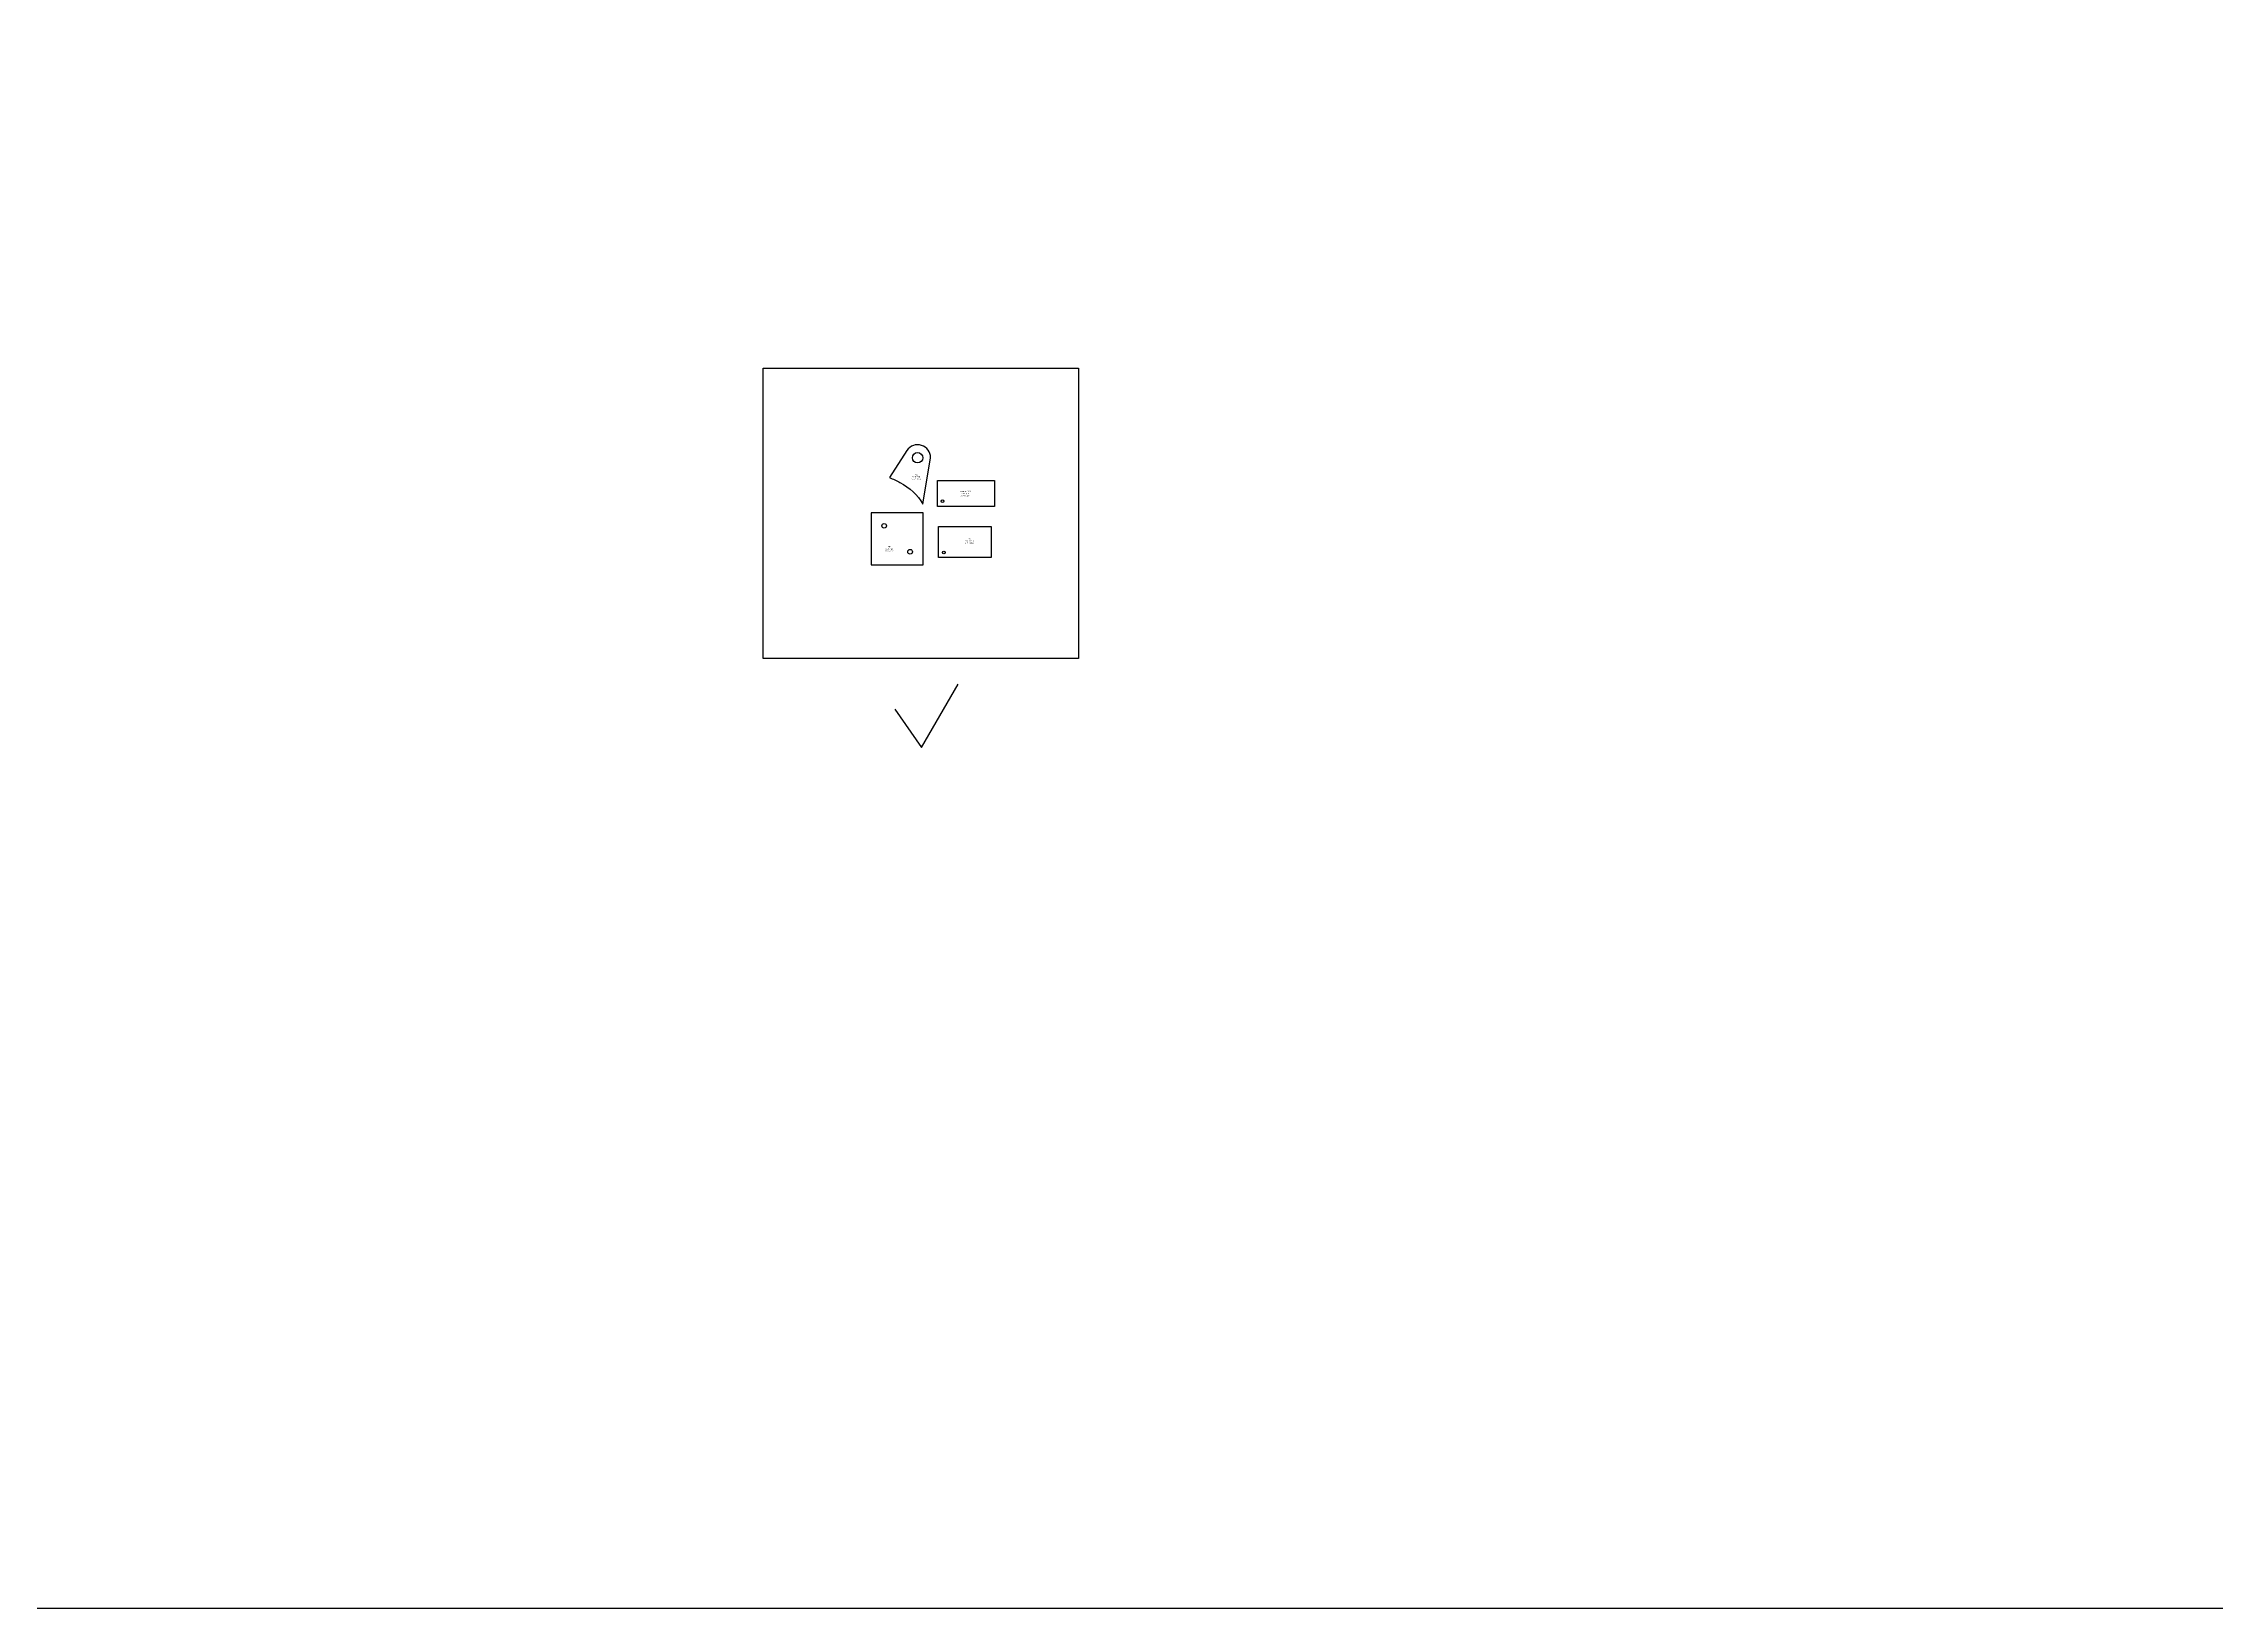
# Model space of a CAD drawing. Header units: millimetres. Extents: x -46397 to 283259, y -8690 to 23983.
# Drawn here: x 108943 to 117325, y -8690 to -2655 of the extents above; entities that cross this region are included whole.
import ezdxf

# ---------------------------------------------------------------- set-up
doc = ezdxf.new("R2010")
doc.units = ezdxf.units.MM
doc.layers.add('DUONGCHINH', color=7, linetype='Continuous', lineweight=25)
doc.styles.get("Standard").update_dxf_attribs({"font": 'isocp.shx', "width": 0.8})

msp = doc.modelspace()

# ---------------------------------------------------------------- linework, layer by layer
for p, q in [((112329.59, -5369.59), (112471.4, -5125.83)), ((112227.48, -5222.2), (112329.59, -5369.59))]:
    msp.add_line(p, q)
for points in [[(-5297.58, 11840.68), (283258.8, 11840.68), (283258.8, -8689.89), (-5297.58, -8689.89)], [(111718.96, -3906.72), (112935.57, -3906.72), (112935.57, -5026.73), (111718.96, -5026.73)], [(112396.24, -4517.3), (112599.24, -4517.3), (112599.24, -4637.3), (112396.24, -4637.3)]]:
    msp.add_lwpolyline(points, close=True)
msp.add_circle((112416.24, -4617.3), 5)
at = {"layer": 'DUONGCHINH'}
for points in [[(112365.05, -4252.2, 0.735507), (112273.93, -4223.76), (112206.15, -4328.19, -0.0104166), (112247.15, -4347.91, -0.1440198), (112335.91, -4431.46)], [(112295.05, -4252.2, -1), (112335.05, -4252.2, -1)]]:
    msp.add_lwpolyline(points, format="xyb", close=True, dxfattribs=at)
msp.add_lwpolyline([(112391.29, -4339.75), (112611.29, -4339.75), (112611.29, -4439.75), (112391.29, -4439.75)], close=True, dxfattribs=at)
at = {"layer": 'DUONGCHINH', "elevation": -1.5}
msp.add_lwpolyline([(112136.15, -4664.78), (112336.15, -4664.78), (112336.15, -4464.78), (112136.15, -4464.78)], close=True, dxfattribs=at)
at = {"layer": 'DUONGCHINH'}
for centre, radius in [((112411.29, -4419.75), 5), ((112186.15, -4514.78, -1.5), 9), ((112286.15, -4614.78, -1.5), 9)]:
    msp.add_circle(centre, radius, dxfattribs=at)

# ---------------------------------------------------------------- texts
at = {"color": 3, "char_height": 5, "attachment_point": 1}
for s, width, insert in [("\\A1;\\pxqc;P12.2\\PSS400-12mm\\PSC:2/1-Q'ty:2", 39.3503, (112289.72, -4314.6)), ("\\A1;\\pxqc;Expansion P12.1\\PSS400-6mm\\PSC:2/1-Q'ty:2", 44.8125, (112475.37, -4379.26)), ("\\A1;\\pxqc;P11.3\\PSS400-12mm\\PSC:2/1-Q'ty:4", 39.55, (112187.05, -4592.9)), ("\\A1;\\pxqc;P11.1\\PSS400-12mm\\PSC:2/1-Q'ty:4", 39.55, (112496.28, -4561.8))]:
    msp.add_mtext_dynamic_manual_height_columns(s, width=width, gutter_width=18.75, heights=[0], dxfattribs=dict(at, insert=insert))

doc.saveas('drawing.dxf')
